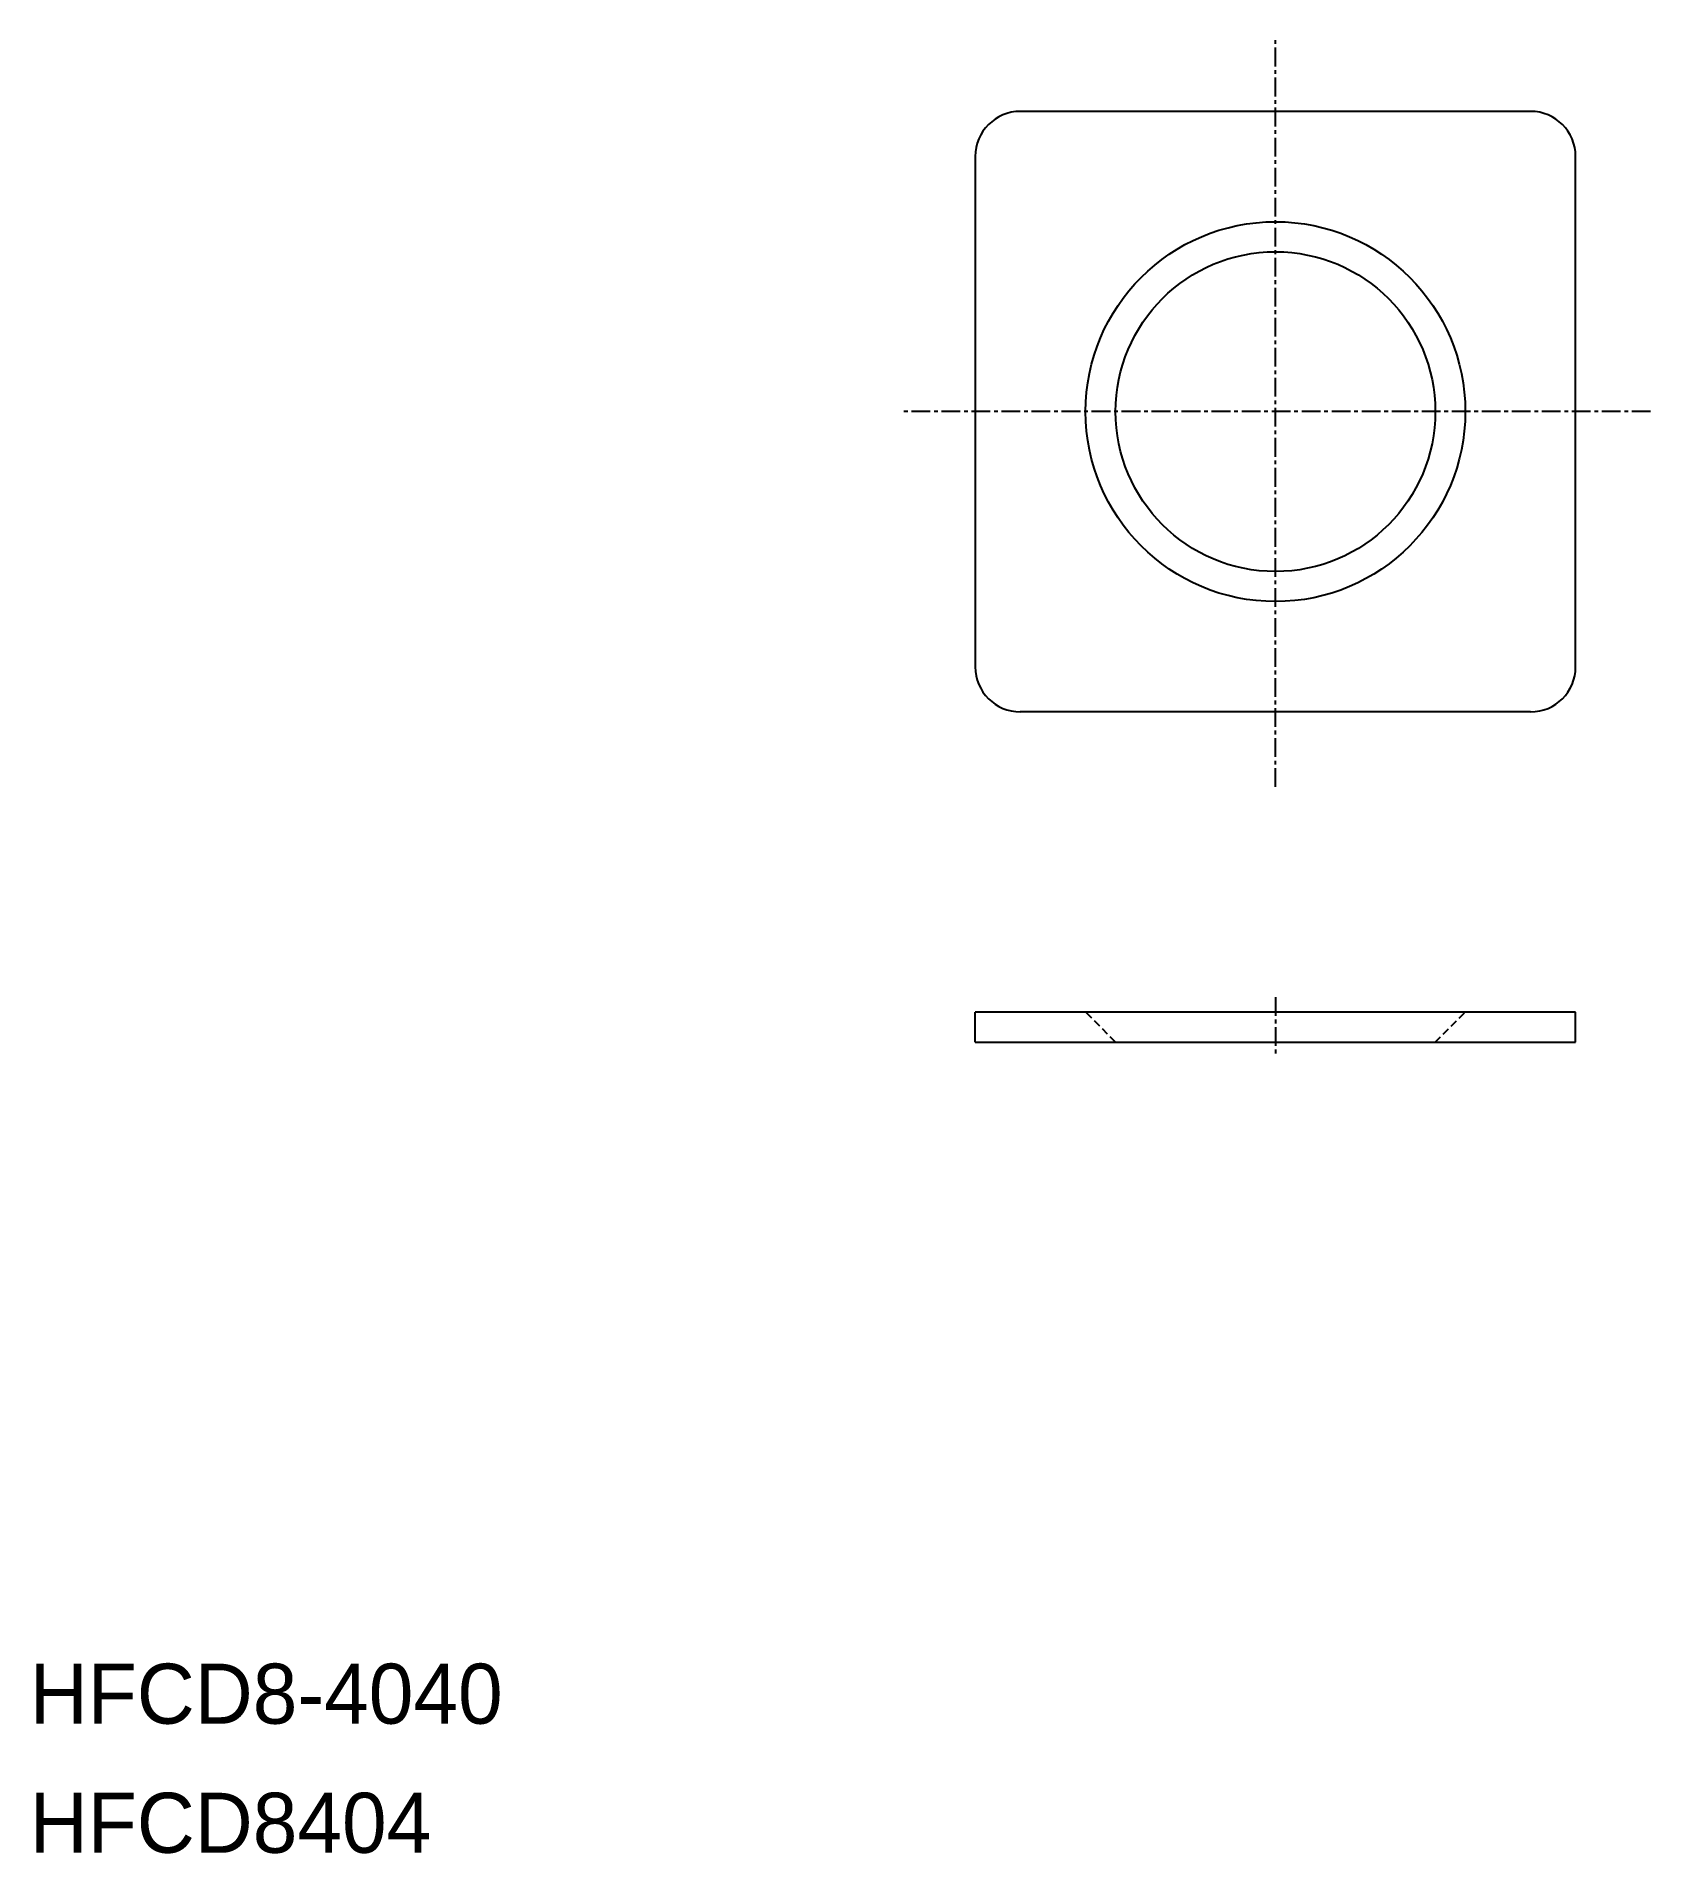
# Model space of a CAD drawing. Extents: x 0 to 108, y 0 to 121.
import ezdxf

# ---------------------------------------------------------------- set-up
doc = ezdxf.new("R2010")
doc.units = 0
doc.linetypes.add('CENTER', pattern=[2, 1.25, -0.25, 0.25, -0.25])
doc.linetypes.add('DASHED', pattern=[0.75, 0.5, -0.25])
doc.layers.get('0').update_dxf_attribs({"linetype": 'CONTINUOUS'})
doc.layers.add('CENTER', color=1, linetype='CENTER')

msp = doc.modelspace()

# ---------------------------------------------------------------- linework, layer by layer
at = {"color": 7, "linetype": 'CONTINUOUS'}
for p, q in [((100, 116), (66, 116)), ((63, 113), (63, 79)), ((103, 79), (103, 113)), ((100, 76), (66, 76)), ((63, 54), (63, 56)), ((103, 56), (63, 56)), ((103, 54), (103, 56)), ((63, 54), (103, 54)), ((93.65, 54), (95, 54))]:
    msp.add_line(p, q, dxfattribs=at)
at = {"color": 3, "linetype": 'DASHED'}
for p, q in [((72.35, 54), (70.35, 56)), ((93.65, 54), (95.65, 56))]:
    msp.add_line(p, q, dxfattribs=at)
at = {"color": 7, "linetype": 'CONTINUOUS'}
for radius in [12.65, 10.65]:
    msp.add_circle((83, 96), radius, dxfattribs=at)
for centre, start, end in [((66, 113), 90, 180), ((100, 113), 0, 90), ((66, 79), 180, 270), ((100, 79), 270, 0)]:
    msp.add_arc(centre, 3, start, end, dxfattribs=at)
at = {"layer": 'CENTER', "color": 1, "linetype": 'CENTER'}
for p, q in [((83, 71), (83, 121)), ((108, 96), (58, 96)), ((83, 57), (83, 53))]:
    msp.add_line(p, q, dxfattribs=at)

# ---------------------------------------------------------------- texts
at = {"color": 7, "linetype": 'CONTINUOUS'}
for s, p in [('HFCD8-4040', (0, 8.6)), ('HFCD8404', (0, 0))]:
    msp.add_text(s, height=4, dxfattribs=at).set_placement(p)

doc.saveas('drawing.dxf')
